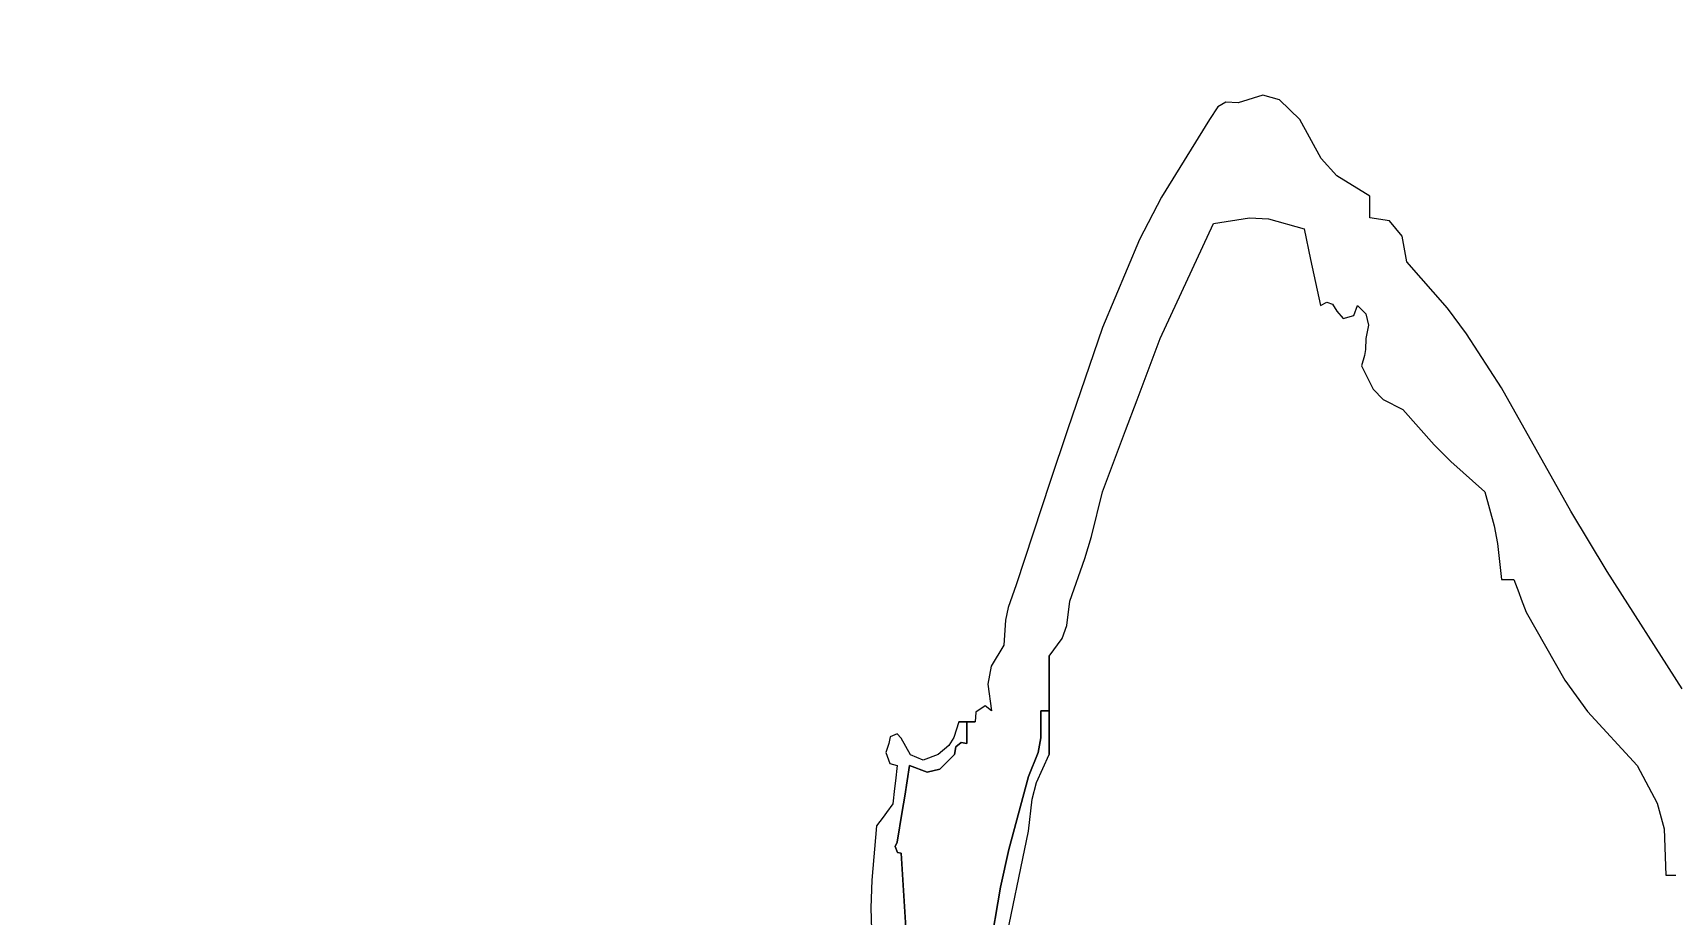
# Model space of a CAD drawing. Header units: millimetres. Extents: x 684742 to 685648, y 2544795 to 2545581.
# Drawn here: x 685617.531 to 685620.373, y 2544890.093 to 2544891.621 of the extents above; entities that cross this region are included whole.
import ezdxf

# ---------------------------------------------------------------- set-up
doc = ezdxf.new("R2010")
doc.units = ezdxf.units.MM
doc.layers.add('_0', color=7, linetype='Continuous')
doc.layers.add('JT-道路红线', color=7, linetype='Continuous', lineweight=5)

# ---------------------------------------------------------------- blocks, each defined once
blk = doc.blocks.new('dianziq11')
for p, q in [((1207701.3, -130105.2), (1207566.7, -130147.2)), ((1207793.6, -130129.7), (1207701.3, -130105.2)), ((1207905.8, -130237.5), (1207793.6, -130129.7)), ((1207453.5, -130168.2), (1207408.4, -130237.5)), ((1207497.9, -130142.8), (1207453.5, -130168.2)), ((1207566.7, -130147.2), (1207497.9, -130142.8)), ((1207408.4, -130237.5), (1207143.7, -130665.6)), ((1208022.3, -130452.6), (1207905.8, -130237.5)), ((1208109.2, -130548), (1208022.3, -130452.6)), ((1208290.1, -130659.1), (1208109.2, -130548)), ((1207143.7, -130665.6), (1207024.3, -130898.1)), ((1208290.1, -130707.3), (1208290.1, -130659.1)), ((1208290.1, -130731.4), (1208290.1, -130707.3)), ((1208290.1, -130779.6), (1208290.1, -130731.4)), ((1207313.4, -131062.6), (1207431, -130809.7)), ((1207431, -130809.7), (1207628.8, -130778.6)), ((1207628.8, -130778.6), (1207733.5, -130785)), ((1207733.5, -130785), (1207928.4, -130839.8)), ((1207928.4, -130839.8), (1207964.5, -131008.5)), ((1208398.2, -130796), (1208290.1, -130779.6)), ((1208468.6, -130879.3), (1208398.2, -130796)), ((1207024.3, -130898.1), (1206820.7, -131381.9)), ((1208493.5, -131020.5), (1208468.6, -130879.3)), ((1207964.5, -131008.5), (1207982.6, -131092.8)), ((1208716.2, -131276.5), (1208493.5, -131020.5)), ((1207254.6, -131189.1), (1207313.4, -131062.6)), ((1207982.6, -131092.8), (1208018.8, -131261.4)), ((1207137.2, -131442.1), (1207254.6, -131189.1)), ((1208018.8, -131261.4), (1208053.3, -131242.5)), ((1208053.3, -131242.5), (1208085.5, -131253.3)), ((1208085.5, -131253.3), (1208109.2, -131291.6)), ((1208109.2, -131291.6), (1208144, -131331.9)), ((1208201.8, -131316.5), (1208222.2, -131261.4)), ((1208222.2, -131261.4), (1208267.8, -131307.5)), ((1208821.3, -131416.5), (1208716.2, -131276.5)), ((1206820.7, -131381.9), (1206626.9, -131945.7)), ((1208144, -131331.9), (1208201.8, -131316.5)), ((1208283.2, -131368.9), (1208267.4, -131442.1)), ((1208267.8, -131307.5), (1208283.2, -131368.9)), ((1207010.6, -131779.4), (1207137.2, -131442.1)), ((1208267.4, -131442.1), (1208266, -131503.5)), ((1209013.4, -131713.2), (1208821.3, -131416.5)), ((1208261.2, -131535.3), (1208244.8, -131592.7)), ((1208266, -131503.5), (1208261.2, -131535.3)), ((1208244.8, -131592.7), (1208308.9, -131721.2)), ((1208308.9, -131721.2), (1208362.7, -131778.6)), ((1209395.8, -132391.7), (1209013.4, -131713.2)), ((1206947.3, -131948), (1207010.6, -131779.4)), ((1208362.7, -131778.6), (1208470.9, -131833.6)), ((1208470.9, -131833.6), (1208643.5, -132028.1)), ((1206626.9, -131945.7), (1206531.9, -132228.8)), ((1206820.7, -132285.3), (1206947.3, -131948)), ((1208643.5, -132028.1), (1208734.6, -132119)), ((1208734.6, -132119), (1208923, -132285.3)), ((1206531.9, -132228.8), (1206345.9, -132797.3)), ((1206759.7, -132531.8), (1206820.7, -132285.3)), ((1208923, -132285.3), (1208974, -132472)), ((1208974, -132472), (1208992.4, -132570.5)), ((1209595.1, -132723.5), (1209395.8, -132391.7)), ((1206723.3, -132653.2), (1206759.7, -132531.8)), ((1206639.8, -132887.6), (1206723.3, -132653.2)), ((1208992.4, -132570.5), (1209013.4, -132767.2)), ((1210008.1, -133369.5), (1209595.1, -132723.5)), ((1206345.9, -132797.3), (1206301.3, -132921.1)), ((1209013.4, -132767.2), (1209040.6, -132767.2)), ((1209040.6, -132767.2), (1209054.1, -132767.2)), ((1209054.1, -132767.2), (1209081.3, -132767.2)), ((1209081.3, -132767.2), (1209108.4, -132839.4)), ((1206301.3, -132921.1), (1206286.8, -132991.7)), ((1206624.5, -133020.8), (1206639.8, -132887.6)), ((1209108.4, -132839.4), (1209122, -132875.6)), ((1209122, -132875.6), (1209149.1, -132947.9)), ((1206286.8, -132991.7), (1206278.1, -133128.5)), ((1209149.1, -132947.9), (1209361.5, -133321.3)), ((1206526.8, -133188.8), (1206597.6, -133092.6)), ((1206597.6, -133092.6), (1206624.5, -133020.8)), ((1206278.1, -133128.5), (1206208.2, -133244.8)), ((1206526.8, -133489.9), (1206526.8, -133188.8)), ((1206526.8, -133188.8), (1206526.8, -133489.9)), ((1206526.8, -133489.9), (1206526.8, -133188.8)), ((1206208.2, -133244.8), (1206189.7, -133343.5)), ((1206189.7, -133343.5), (1206210.3, -133489.9)), ((1209361.5, -133321.3), (1209487, -133494.6)), ((1206175.5, -133462.4), (1206124.2, -133496.6)), ((1206210.3, -133489.9), (1206175.5, -133462.4)), ((1206029.5, -133550.2), (1206002.8, -133637.3)), ((1206074.7, -133550.2), (1206029.5, -133550.2)), ((1206029.5, -133550.2), (1206074.7, -133550.2)), ((1206074.7, -133550.2), (1206029.5, -133550.2)), ((1206119.9, -133550.2), (1206074.7, -133550.2)), ((1206074.7, -133550.2), (1206119.9, -133550.2)), ((1206119.9, -133550.2), (1206074.7, -133550.2)), ((1206074.7, -133550.2), (1206074.7, -133670.6)), ((1206074.7, -133670.6), (1206074.7, -133550.2)), ((1206074.7, -133550.2), (1206074.7, -133670.6)), ((1206074.7, -133670.6), (1206074.7, -133550.2)), ((1206074.7, -133550.2), (1206074.7, -133670.6)), ((1206074.7, -133670.6), (1206074.7, -133550.2)), ((1206124.2, -133496.6), (1206119.9, -133550.2)), ((1206480.8, -133638.9), (1206481.6, -133489.9)), ((1206481.6, -133489.9), (1206480.8, -133638.9)), ((1206481.6, -133489.9), (1206526.8, -133489.9)), ((1206526.8, -133489.9), (1206481.6, -133489.9)), ((1206481.6, -133489.9), (1206526.8, -133489.9)), ((1206526.8, -133489.9), (1206481.6, -133489.9)), ((1206481.6, -133489.9), (1206526.8, -133489.9)), ((1206526.8, -133489.9), (1206481.6, -133489.9)), ((1206526.8, -133730.8), (1206526.8, -133489.9)), ((1206526.8, -133489.9), (1206526.8, -133730.8)), ((1206526.8, -133730.8), (1206526.8, -133489.9)), ((1209487, -133494.6), (1209759.4, -133791.1)), ((1205652.2, -133633.7), (1205645.2, -133670.6)), ((1205690.7, -133616.6), (1205652.2, -133633.7)), ((1205713, -133640.5), (1205690.7, -133616.6)), ((1205764.8, -133731.5), (1205713, -133640.5)), ((1206002.8, -133637.3), (1205975.9, -133680.2)), ((1206465.7, -133719.4), (1206480.8, -133638.9)), ((1206480.8, -133638.9), (1206465.7, -133719.4)), ((1205645.2, -133670.6), (1205628.1, -133719.4)), ((1205628.1, -133719.4), (1205650.8, -133780)), ((1205833.9, -133762.2), (1205764.8, -133731.5)), ((1205916.4, -133730.8), (1205833.9, -133762.2)), ((1205975.9, -133680.2), (1205916.4, -133730.8)), ((1206006.9, -133730.8), (1205925.5, -133810.8)), ((1205925.5, -133810.8), (1206006.9, -133730.8)), ((1206014.3, -133688.6), (1206006.9, -133730.8)), ((1206006.9, -133730.8), (1206014.3, -133688.6)), ((1206042.5, -133663.6), (1206014.3, -133688.6)), ((1206014.3, -133688.6), (1206042.5, -133663.6)), ((1206074.7, -133670.6), (1206042.5, -133663.6)), ((1206042.5, -133663.6), (1206074.7, -133670.6)), ((1206413.8, -133851.3), (1206465.7, -133719.4)), ((1206465.7, -133719.4), (1206413.8, -133851.3)), ((1206457.8, -133884.5), (1206526.8, -133730.8)), ((1205650.8, -133780), (1205690.4, -133791.1)), ((1205690.4, -133791.1), (1205681, -133875.3)), ((1205758.2, -133791.1), (1205732.3, -133960.1)), ((1205732.3, -133960.1), (1205758.2, -133791.1)), ((1205855.5, -133827.8), (1205758.2, -133791.1)), ((1205758.2, -133791.1), (1205855.5, -133827.8)), ((1205925.5, -133810.8), (1205855.5, -133827.8)), ((1205855.5, -133827.8), (1205925.5, -133810.8)), ((1209759.4, -133791.1), (1209870.8, -133998.8)), ((1205676.4, -133917.5), (1205667.8, -134001.9)), ((1205681, -133875.3), (1205676.4, -133917.5)), ((1206305.3, -134253), (1206413.8, -133851.3)), ((1206413.8, -133851.3), (1206305.3, -134253)), ((1206433.5, -133975.3), (1206457.8, -133884.5)), ((1205667.8, -134001.9), (1205631.6, -134050.1)), ((1205732.3, -133960.1), (1205718.7, -134044.4)), ((1205718.7, -134044.4), (1205732.3, -133960.1)), ((1206413.8, -134152.4), (1206433.5, -133975.3)), ((1209870.8, -133998.8), (1209907.5, -134138.5)), ((1205613.5, -134074.1), (1205577.3, -134122.3)), ((1205631.6, -134050.1), (1205613.5, -134074.1)), ((1205718.7, -134044.4), (1205690.4, -134212.7)), ((1205690.4, -134212.7), (1205718.7, -134044.4)), ((1205577.3, -134122.3), (1205551.4, -134421.7)), ((1206275.5, -134814.8), (1206413.8, -134152.4)), ((1209907.5, -134138.5), (1209917.7, -134393.4)), ((1205690.4, -134212.7), (1205680.1, -134235.9)), ((1205680.1, -134235.9), (1205690.4, -134212.7)), ((1205680.1, -134235.9), (1205692.9, -134269.9)), ((1205692.9, -134269.9), (1205680.1, -134235.9)), ((1205692.9, -134269.9), (1205713, -134272.9)), ((1205713, -134272.9), (1205692.9, -134269.9)), ((1205713, -134272.9), (1205745, -134801.3)), ((1205745, -134801.3), (1205713, -134272.9)), ((1206259.8, -134459.2), (1206305.3, -134253)), ((1206305.3, -134253), (1206259.8, -134459.2)), ((1205551.4, -134421.7), (1205546.9, -134574)), ((1206187.7, -134875.2), (1206259.8, -134459.2)), ((1206259.8, -134459.2), (1206187.7, -134875.2)), ((1209917.7, -134393.4), (1209953.9, -134393.4)), ((1209953.9, -134393.4), (1209971.9, -134393.4)), ((1205546.9, -134574), (1205554.7, -134875.2))]:
    blk.add_line(p, q)
blk = doc.blocks.new('图框')
at = {"layer": '_0', "xscale": 0.0943866713860022, "yscale": 0.0943866713860022, "zscale": 0.0943866713860022}
blk.add_blockref('dianziq11', (1139.92, -72907.34), dxfattribs=at)

msp = doc.modelspace()

# ---------------------------------------------------------------- linework, layer by layer
at = {"layer": 'JT-道路红线'}
msp.add_lwpolyline([(685561.564, 2544836.62, -0.000012), (685525.5533, 2544830.2773, -0.000109), (685523.0872, 2544829.8441, -0.000152), (685520.6222, 2544829.4124, -0.000196), (685518.1581, 2544828.9826, -0.000239), (685515.6949, 2544828.5552, -0.000283), (685513.2325, 2544828.1305, -0.000326), (685510.7709, 2544827.7091, -0.00037), (685508.3099, 2544827.2913, -0.000392), (685505.9728, 2544826.8982, -0.000392), (685503.8406, 2544826.543, -0.000392), (685501.8673, 2544826.2175, -0.000392), (685500.022, 2544825.9161, -0.000392), (685498.2826, 2544825.6347, -0.000392), (685496.6327, 2544825.3705, -0.000392), (685495.0599, 2544825.1212, -0.000392), (685493.5541, 2544824.8849, -0.000392), (685492.1076, 2544824.6602, -0.000392), (685490.7138, 2544824.4459, -0.000392), (685489.3674, 2544824.2411, -0.000392), (685488.0637, 2544824.0449, -0.000392), (685486.7991, 2544823.8566, -0.000196), (685486.1803, 2544823.7652, -0.019313), (685425.3147, 2544817.1888, -0.000217)], format="xyb", dxfattribs=at)

# ---------------------------------------------------------------- block references
at = {"xscale": 0.003333333, "yscale": 0.003333333, "zscale": 0.003333333}
msp.add_blockref('图框', (685235.8899, 2545175.4712), dxfattribs=at)

doc.saveas('drawing.dxf')
